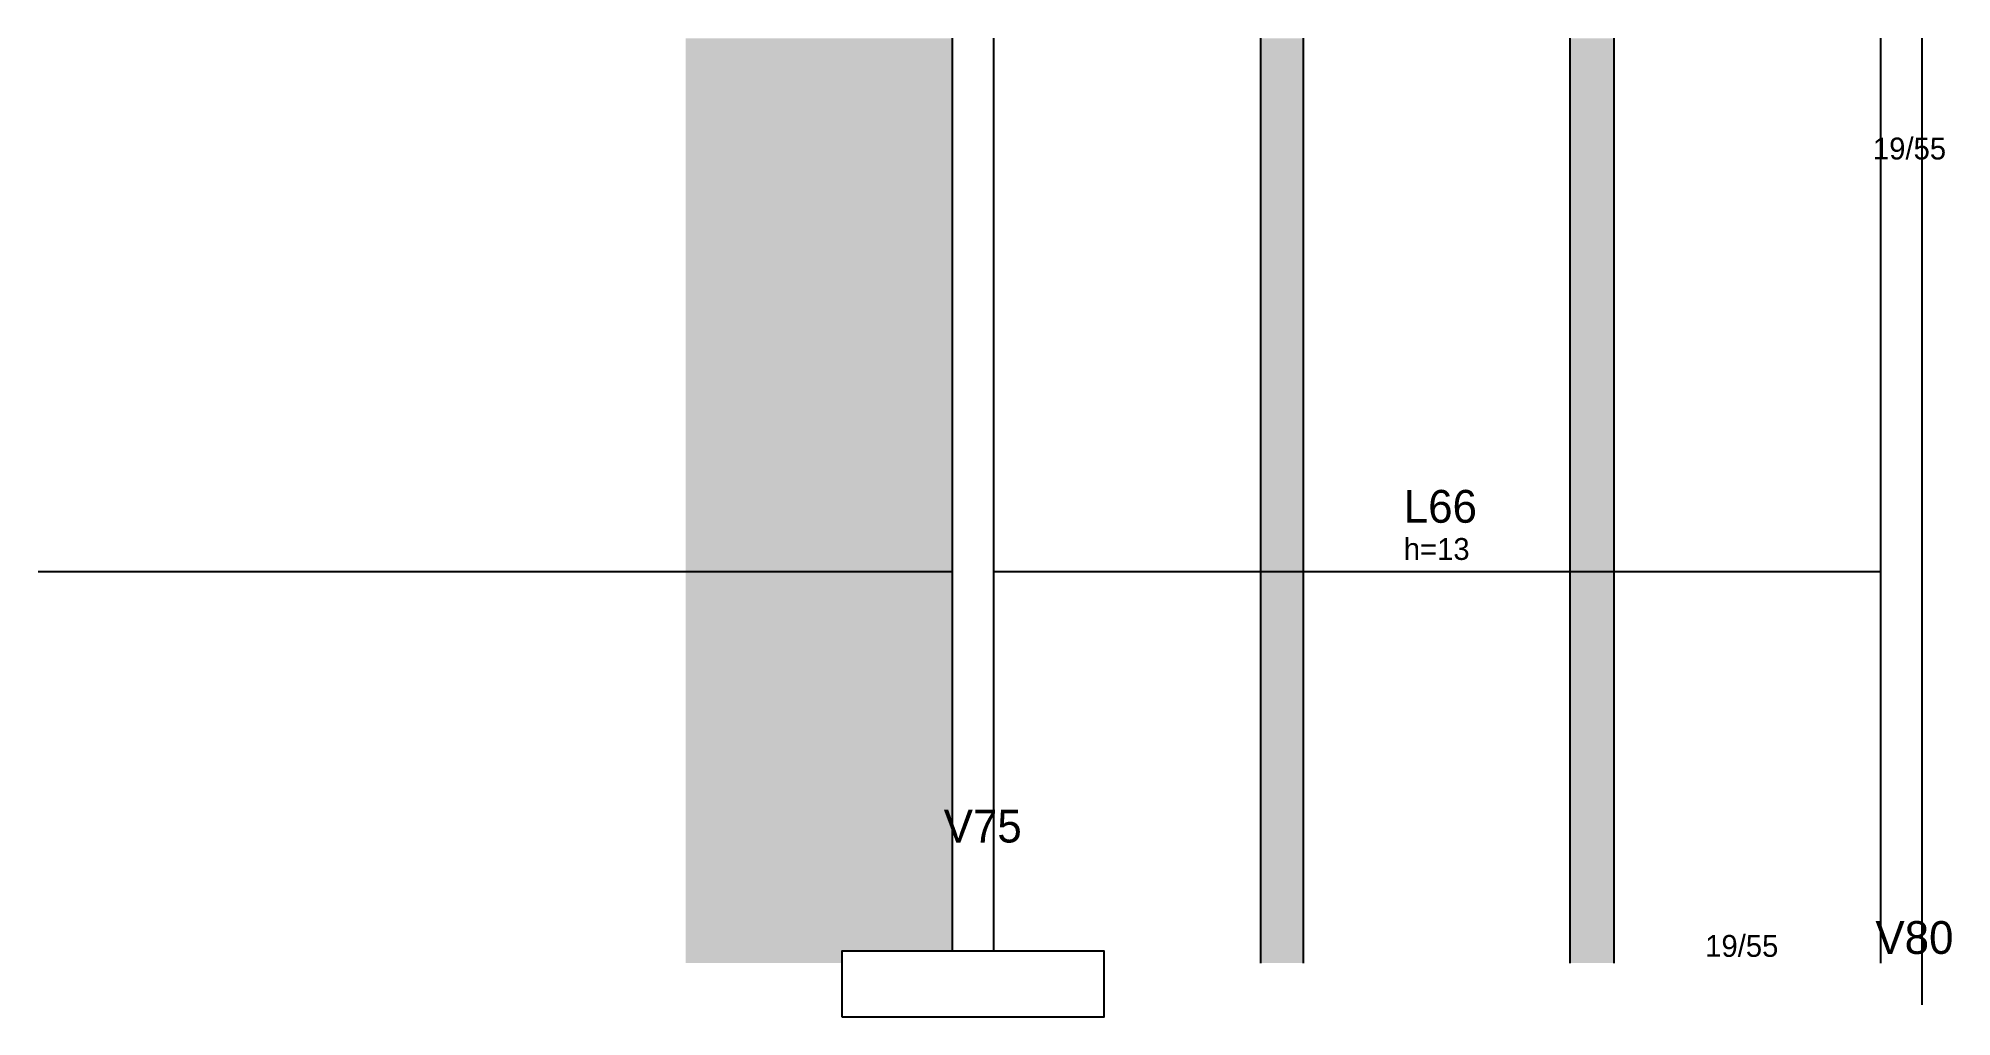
# Model space of a CAD drawing. Header units: metres. Extents: x 6449 to 7324, y 2673 to 3120.
import ezdxf

# ---------------------------------------------------------------- set-up
doc = ezdxf.new("R2010")
doc.units = ezdxf.units.M
for name, color, linetype in [('3', 7, 'Continuous'), ('4', 7, 'Continuous'), ('7', 7, 'Continuous'), ('Hachura', 7, 'Continuous'), ('Painéis', 7, 'Continuous'), ('REAPROVEITAMENTO', 7, 'Continuous')]:
    doc.layers.add(name, color=color, linetype=linetype)

msp = doc.modelspace()

# ---------------------------------------------------------------- hatches: boundary and pattern name
at = {"layer": 'Hachura'}
h = msp.add_hatch(color=7, dxfattribs=at)
h.dxf.hatch_style = 1
h.paths.add_polyline_path([(7008.16, 2697.17), (7027.66, 2697.17), (7027.66, 2697.17), (7027.66, 3120.17), (7027.66, 3120.17), (7008.16, 3120.17), (7008.16, 3120.17), (7008.16, 2697.17)])
h = msp.add_hatch(color=7, dxfattribs=at)
h.dxf.hatch_style = 1
h.paths.add_polyline_path([(7149.66, 2697.17), (7169.66, 2697.17), (7169.66, 2697.17), (7169.66, 3120.17), (7169.66, 3120.17), (7149.66, 3120.17), (7149.66, 3120.17), (7149.66, 2697.17)])
at = {"layer": 'REAPROVEITAMENTO'}
h = msp.add_hatch(color=7, dxfattribs=at)
h.dxf.hatch_style = 1
h.paths.add_polyline_path([(6745.16, 2697.17), (6816.66, 2697.17), (6816.66, 2697.17), (6816.66, 2702.67), (6816.66, 2702.67), (6867.16, 2702.67), (6867.16, 2702.67), (6867.16, 3120.17), (6867.16, 3120.17), (6745.16, 3120.17), (6745.16, 3120.17), (6745.16, 2697.17)])

# ---------------------------------------------------------------- linework, layer by layer
at = {"layer": '3', "color": 7, "lineweight": 25}
for points in [[(6867.16, 3120.17), (6867.16, 2702.67)], [(6886.16, 2702.67), (6886.16, 3120.17)], [(7291.66, 3120.17), (7291.66, 2697.17)], [(7291.66, 3120.17), (7291.66, 2758.17)], [(7310.66, 2678.17), (7310.66, 3120.17)]]:
    msp.add_lwpolyline(points, dxfattribs=at)
at = {"layer": '7', "color": 7, "lineweight": 25}
msp.add_lwpolyline([(6816.66, 2672.67), (6936.66, 2672.67), (6936.66, 2702.67), (6816.66, 2702.67), (6816.66, 2672.67)], dxfattribs=at)
at = {"layer": 'Painéis', "color": 7, "lineweight": 25}
for p, q in [((7008.16, 3120.17), (7008.16, 2697.17)), ((7027.66, 3120.17), (7027.66, 2697.17)), ((7149.66, 3120.17), (7149.66, 2697.17)), ((7169.66, 3120.17), (7169.66, 2697.17)), ((6867.16, 2876.17), (6449.16, 2876.17)), ((7291.66, 2876.17), (6886.16, 2876.17))]:
    msp.add_line(p, q, dxfattribs=at)

# ---------------------------------------------------------------- texts
at = {"layer": '3', "color": 7, "lineweight": 25}
for s, p in [('19/55', (7288.2, 3064.73)), ('h=13', (7073.64, 2881.59)), ('19/55', (7211.49, 2700.06))]:
    msp.add_text(s, height=10, dxfattribs=at).set_placement(p)
at = {"layer": '4', "color": 7, "lineweight": 25}
for s, p in [('L66', (7073.64, 2898.59)), ('V75', (6863.24, 2752.35)), ('V80', (7289.34, 2701.4))]:
    msp.add_text(s, height=15, dxfattribs=at).set_placement(p)

doc.saveas('drawing.dxf')
